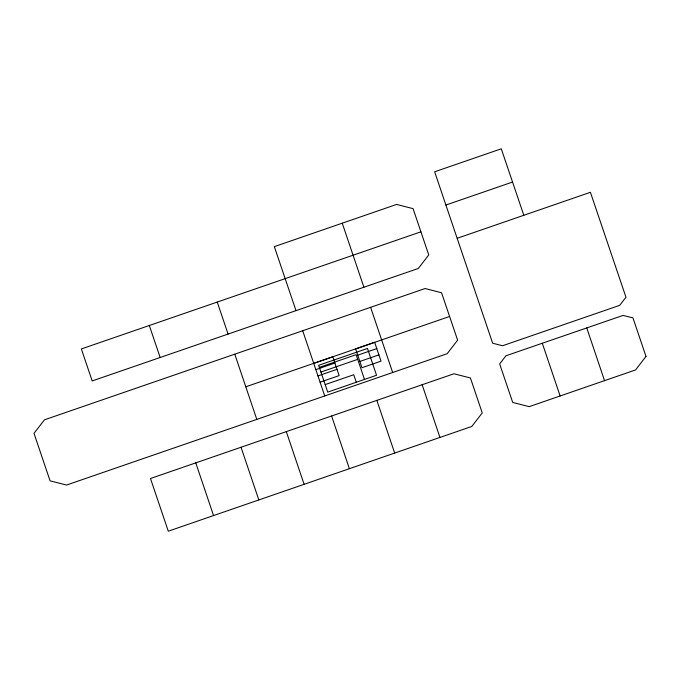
<?xml version="1.0" encoding="UTF-8"?>
<svg xmlns="http://www.w3.org/2000/svg" width="680" height="680" viewBox="0 0 680 680"><rect width="100%" height="100%" fill="white"/><g stroke="black" fill="none" stroke-linecap="round" stroke-linejoin="round"><path stroke-width="1.02" d="M445.901 205.045L512.55 182.044L501.279 148.801L434.648 171.793L492.66 343.221L502.571 345.746L619.675 305.354L625.974 297.236L590.41 192.295L457.156 238.298M420.937 231.812L81.353 348.942L92.191 380.936L418.31 268.464L428.757 254.94L413.075 208.641L396.601 204.433L274.337 246.636L296.004 310.641M370.608 307.317L425.111 288.524L441.567 292.774L457.631 340.17L447.16 353.702L66.547 485.052L50.082 480.845L34 433.33L44.498 419.806L370.608 307.317L392.675 372.504M313.735 363.358L449.599 316.472M245.786 386.793L332.775 356.787L339.142 375.606L320.101 382.177M319.345 367.378L356.116 354.679L364.488 379.431M315.851 369.631L334.892 363.06M357.748 355.173L376.788 348.602M320.926 372.053L357.697 359.363M317.976 375.904L337.017 369.333M359.865 361.445L378.904 354.875M325.168 384.6L353.736 374.74L356.277 382.262M213.554 515.559L168.292 531.199L150.484 478.499L453.951 373.771L470.424 377.978L482.239 412.938L471.801 426.453L213.554 515.559L195.763 462.867M512.55 182.044L523.812 215.288M542.3 343.247L560.133 395.973M422.144 384.744L439.952 437.444M342.244 223.193L363.902 287.232M376.856 400.367L394.672 453.075M331.594 415.999L349.384 468.69M302.702 330.752L324.743 395.955M286.305 431.622L304.122 484.321M217.243 302.065L228.08 334.067M234.778 354.178L256.802 419.407M241.034 447.253L258.833 499.944M149.311 325.49L160.157 357.484M586.763 327.93L604.537 380.647M646 356.422L635.553 369.945L529.193 406.649L512.72 402.441L499.656 363.894L505.945 355.776L623.075 315.409L632.969 317.909L646 356.422M374.663 342.329L355.623 348.899L361.99 367.719L381.029 361.148L374.663 342.329M367.472 348.457L318.639 365.304L327.717 392.122L376.55 375.267L367.472 348.457"/></g></svg>
